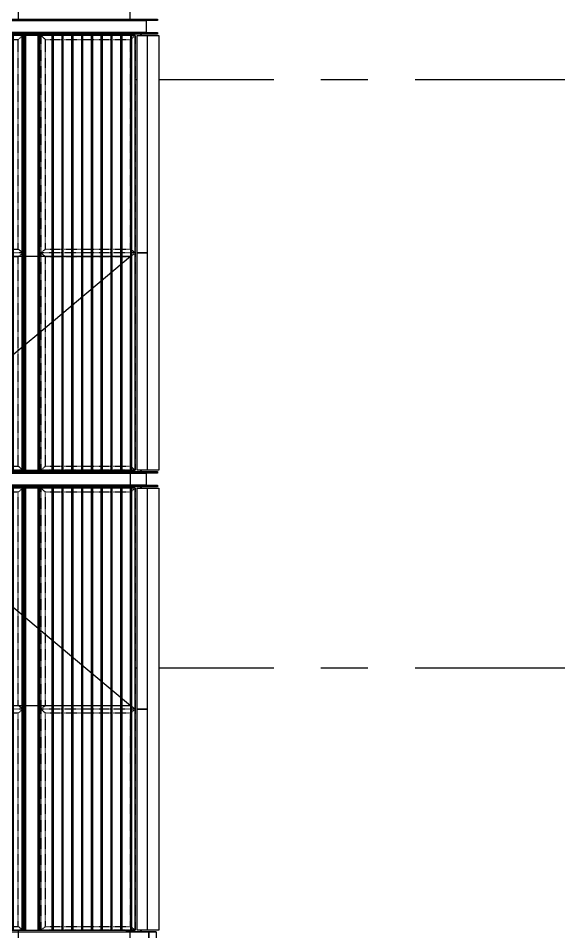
# Model space of a CAD drawing. Header units: millimetres. Extents: x 2519235 to 7246330, y 25937 to 201821.
# Drawn here: x 3260094 to 3263679, y 105290 to 111345 of the extents above; entities that cross this region are included whole.
import ezdxf
from ezdxf.xclip import XClip

# ---------------------------------------------------------------- set-up
doc = ezdxf.new("R2010")
doc.units = ezdxf.units.MM
doc.header["$XCLIPFRAME"] = 0
doc.set_wipeout_variables(frame=1)
for name, pattern in [('DPA_Hidden 100', [6, 4, -2]), ('TA_GL_005.00000', [13.75, 5, -1.25, 1.25, -1.25, 5]), ('TA_HL_001.00000', [6.5, 3.55, -2.95])]:
    doc.linetypes.add(name, pattern=pattern)
for name, color, linetype in [('000 - 0_HIDE_OBJ_FRAMING_DEF_SUB_1', 7, 'Continuous'), ('000 - 0_SYM_DWG_GRIDLINE_MAIN_COLOR_251', 7, 'Continuous'), ('000 - 0_SYM_DWG_HIDDENlINE_SUB_COLOR_1', 7, 'Continuous'), ('010 - ASPG_EXTR_MAIN_COLOR_2', 7, 'Continuous'), ('010 - ASPG_EXTR_WIPEOUT_', 7, 'Continuous'), ('010 - ASPG_FRAMING_MAIN_COLOR_1', 7, 'Continuous'), ('010 - ASPG_FRAMING_MAIN_COLOR_2', 7, 'Continuous'), ('010 - ASPG_FRAMING_SUB_COLOR_2', 7, 'Continuous'), ('010 - ASPG_FRAMING_SUB_COLOR_3', 7, 'Continuous'), ('010 - ASPG_FRAMING_WIPEOUT_', 7, 'Continuous'), ('_งานโครงสร้าง', 7, 'Continuous')]:
    doc.layers.add(name, color=color, linetype=linetype)
doc.styles.add('TA', font='', dxfattribs={"height": 4.5})
doc.styles.get('TA').set_extended_font_data('Cordia New')

# ---------------------------------------------------------------- blocks, each defined once
blk = doc.blocks.new('W-1-PP17-ENT1_REV02_20260415-163809_PP17_ENT1_SE_ELE3')
at = {"layer": '_งานโครงสร้าง', "color": 7, "extrusion": (-1.22465e-16, 1, 0)}
for p, q in [((17309.8, 116340), (17309.8, 100790)), ((18049.8, 116340), (18049.8, 100790))]:
    blk.add_line(p, q, dxfattribs=at)
blk = doc.blocks.new('DPA_Curved type A - Curved Type A-31239851-ENTRANCE 1 - ELEVATION 4')
at = {"layer": '000 - 0_HIDE_OBJ_FRAMING_DEF_SUB_1', "color": 7}
for p, q in [((-2982767.7, 105290), (-2982917.7, 105290)), ((-2982917.7, 105290), (-2982767.7, 105290)), ((-2982767.7, 105290), (-2982727.7, 105290)), ((-2982727.7, 105290), (-2982767.7, 105290)), ((-2982767.7, 103490), (-2982767.7, 105290)), ((-2982767.7, 105290), (-2982767.7, 103490)), ((-2982767.7, 105290), (-2982767.7, 103490)), ((-2982767.7, 105290), (-2982767.7, 103490)), ((-2982727.7, 105290), (-2982717.7, 105290)), ((-2982717.7, 105290), (-2982727.7, 105290)), ((-2982717.7, 105290), (-2982717.7, 105290)), ((-2982717.7, 105290), (-2982717.7, 103490)), ((-2982717.7, 105290), (-2982717.7, 103490))]:
    blk.add_line(p, q, dxfattribs=at)
blk = doc.blocks.new('A$C9a10139f')
at = {"layer": '000 - 0_HIDE_OBJ_FRAMING_DEF_SUB_1', "color": 7, "lineweight": 9}
blk.add_line((-6575, 1790), (-6575, 2840), dxfattribs=at)
blk.add_line((-6575, 1790), (-6575, 2840), dxfattribs=at)
at = {"layer": '000 - 0_HIDE_OBJ_FRAMING_DEF_SUB_1', "color": 7}
blk.add_line((-6575, 2840), (-6575, 1790), dxfattribs=at)
blk.add_line((-6575, 2840), (-6575, 1790), dxfattribs=at)
blk.add_line((-6575, 2840), (-6575, 1790), dxfattribs=at)
at = {"layer": '000 - 0_HIDE_OBJ_FRAMING_DEF_SUB_1', "color": 7, "linetype": 'DPA_Hidden 100'}
blk.add_line((-11750, 1790), (-6525, 1790), dxfattribs=at)
at = {"layer": '000 - 0_HIDE_OBJ_FRAMING_DEF_SUB_1', "color": 7}
blk.add_blockref('DPA_Curved type A - Curved Type A-31239851-ENTRANCE 1 - ELEVATION 4', (2976342.7, -103500), dxfattribs=at)
blk = doc.blocks.new('*U996')
at = {"layer": '000 - 0_SYM_DWG_GRIDLINE_MAIN_COLOR_251', "color": 7, "linetype": 'ByBlock', "ltscale": 5}
blk.add_line((20, 0), (-878, 0), dxfattribs=at)
at = {"color": 7, "style": 'TA', "flags": 1}
blk.add_attdef('LOCATION', (6, -6), '', height=4.5, rotation=270, dxfattribs=at)
blk = doc.blocks.new('W-1-PP17-ENT1_REV02_20260415-163734_PP17_ENT1_ELE3_DIMS')
at = {"layer": '000 - 0_SYM_DWG_GRIDLINE_MAIN_COLOR_251', "color": 7, "linetype": 'TA_GL_005.00000', "xscale": 50, "yscale": 50, "zscale": 50, "rotation": 180}
for p in [(-18300, 110940), (-18300, 107040)]:
    blk.add_blockref('*U996', p, dxfattribs=at)
blk = doc.blocks.new('*U1322')
at = {"color": 7}
blk.add_wipeout([(50, 0), (1450, 0), (1450, 2930), (50, 2930)], dxfattribs=at).dxf.layer = '010 - ASPG_EXTR_WIPEOUT_'
at = {"layer": '010 - ASPG_EXTR_MAIN_COLOR_2', "color": 7}
for points in [[(133.2, 0), (143.4, 0), (143.4, 2930), (133.2, 2930)], [(198.2, 0), (208.4, 0), (208.4, 2930), (198.2, 2930)], [(263.2, 0), (273.4, 0), (273.4, 2930), (263.2, 2930)], [(328.2, 0), (338.4, 0), (338.4, 2930), (328.2, 2930)], [(393.2, 0), (403.4, 0), (403.4, 2930), (393.2, 2930)], [(458.2, 0), (468.4, 0), (468.4, 2930), (458.2, 2930)], [(523.2, 0), (533.4, 0), (533.4, 2930), (523.2, 2930)], [(588.2, 0), (598.4, 0), (598.4, 2930), (588.2, 2930)], [(653.2, 0), (663.4, 0), (663.4, 2930), (653.2, 2930)], [(718.2, 0), (728.4, 0), (728.4, 2930), (718.2, 2930)], [(783.2, 0), (793.4, 0), (793.4, 2930), (783.2, 2930)], [(848.2, 0), (858.4, 0), (858.4, 2930), (848.2, 2930)], [(913.2, 0), (923.4, 0), (923.4, 2930), (913.2, 2930)], [(978.2, 0), (988.4, 0), (988.4, 2930), (978.2, 2930)], [(1043.2, 0), (1053.4, 0), (1053.4, 2930), (1043.2, 2930)], [(1108.2, 0), (1118.4, 0), (1118.4, 2930), (1108.2, 2930)], [(1173.2, 0), (1183.4, 0), (1183.4, 2930), (1173.2, 2930)], [(1238.2, 0), (1248.4, 0), (1248.4, 2930), (1238.2, 2930)], [(1303.2, 0), (1313.4, 0), (1313.4, 2930), (1303.2, 2930)], [(1368.2, 0), (1378.4, 0), (1378.4, 2930), (1368.2, 2930)]]:
    blk.add_lwpolyline(points, close=True, dxfattribs=at)
at = {"layer": '010 - ASPG_FRAMING_SUB_COLOR_2', "color": 7}
blk.add_lwpolyline([(50, 0), (1450, 0), (1450, 2930), (50, 2930)], close=True, dxfattribs=at)
at = {"color": 7}
for points in [[(-50, 0), (50, 0), (50, 2930), (-50, 2930)], [(1450, 0), (1550, 0), (1550, 2930), (1450, 2930)]]:
    blk.add_wipeout(points, dxfattribs=at).dxf.layer = '010 - ASPG_EXTR_WIPEOUT_'
at = {"layer": '010 - ASPG_EXTR_MAIN_COLOR_2', "color": 7}
blk.add_lwpolyline([(1433.2, 0), (1443.4, 0), (1443.4, 2930), (1433.2, 2930)], close=True, dxfattribs=at)
at = {"layer": '010 - ASPG_FRAMING_MAIN_COLOR_1', "color": 7}
for points in [[(-50, 0), (-40, 0), (-40, 2930), (-50, 2930)], [(40, 0), (50, 0), (50, 2930), (40, 2930)], [(1450, 0), (1460, 0), (1460, 2930), (1450, 2930)], [(1540, 0), (1550, 0), (1550, 2930), (1540, 2930)]]:
    blk.add_lwpolyline(points, close=True, dxfattribs=at)
at = {"layer": '010 - ASPG_FRAMING_SUB_COLOR_2', "color": 7}
for points in [[(-50, 0), (50, 0), (50, 2930), (-50, 2930)], [(1450, 0), (1550, 0), (1550, 2930), (1450, 2930)]]:
    blk.add_lwpolyline(points, close=True, dxfattribs=at)
blk = doc.blocks.new('*U1323')
at = {"layer": '010 - ASPG_EXTR_MAIN_COLOR_2', "color": 7}
blk.add_lwpolyline([(718.2, 0), (728.4, 0), (728.4, 2930), (718.2, 2930)], close=True, dxfattribs=at)
at = {"color": 7}
blk.add_wipeout([(50, 0), (685, 0), (685, 2930), (50, 2930)], dxfattribs=at).dxf.layer = '010 - ASPG_EXTR_WIPEOUT_'
at = {"layer": '010 - ASPG_EXTR_MAIN_COLOR_2', "color": 7}
for points in [[(133.2, 0), (143.4, 0), (143.4, 2930), (133.2, 2930)], [(198.2, 0), (208.4, 0), (208.4, 2930), (198.2, 2930)], [(263.2, 0), (273.4, 0), (273.4, 2930), (263.2, 2930)], [(328.2, 0), (338.4, 0), (338.4, 2930), (328.2, 2930)], [(393.2, 0), (403.4, 0), (403.4, 2930), (393.2, 2930)], [(458.2, 0), (468.4, 0), (468.4, 2930), (458.2, 2930)], [(523.2, 0), (533.4, 0), (533.4, 2930), (523.2, 2930)], [(588.2, 0), (598.4, 0), (598.4, 2930), (588.2, 2930)], [(653.2, 0), (663.4, 0), (663.4, 2930), (653.2, 2930)]]:
    blk.add_lwpolyline(points, close=True, dxfattribs=at)
at = {"layer": '010 - ASPG_FRAMING_SUB_COLOR_2', "color": 7}
blk.add_lwpolyline([(50, 0), (685, 0), (685, 2930), (50, 2930)], close=True, dxfattribs=at)
at = {"color": 7}
blk.add_wipeout([(-50, 0), (50, 0), (50, 2930), (-50, 2930)], dxfattribs=at).dxf.layer = '010 - ASPG_EXTR_WIPEOUT_'
at = {"layer": '010 - ASPG_FRAMING_MAIN_COLOR_1', "color": 7}
for points in [[(-50, 0), (-40, 0), (-40, 2930), (-50, 2930)], [(40, 0), (50, 0), (50, 2930), (40, 2930)]]:
    blk.add_lwpolyline(points, close=True, dxfattribs=at)
at = {"layer": '010 - ASPG_FRAMING_SUB_COLOR_2', "color": 7}
blk.add_lwpolyline([(-50, 0), (50, 0), (50, 2930), (-50, 2930)], close=True, dxfattribs=at)
blk = doc.blocks.new('*U1310')
at = {"color": 7}
blk.add_wipeout([(0, -40), (5259, -40), (5259, 40), (0, 40)], dxfattribs=at).dxf.layer = '010 - ASPG_FRAMING_WIPEOUT_'
at = {"layer": '010 - ASPG_FRAMING_MAIN_COLOR_2', "color": 7}
blk.add_lwpolyline([(0, -40), (5259, -40), (5259, 40), (0, 40)], close=True, dxfattribs=at)
at = {"color": 7}
for points in [[(0, 40), (5334, 40), (5334, 50), (0, 50)], [(0, -50), (5334, -50), (5334, -40), (0, -40)]]:
    blk.add_wipeout(points, dxfattribs=at).dxf.layer = '010 - ASPG_FRAMING_WIPEOUT_'
at = {"layer": '010 - ASPG_FRAMING_MAIN_COLOR_1', "color": 7}
for points in [[(0, 40), (5334, 40), (5334, 50), (0, 50)], [(0, -50), (5334, -50), (5334, -40), (0, -40)]]:
    blk.add_lwpolyline(points, close=True, dxfattribs=at)
blk = doc.blocks.new('*U1311')
at = {"color": 7}
blk.add_wipeout([(0, -40), (5259, -40), (5259, 40), (0, 40)], dxfattribs=at).dxf.layer = '010 - ASPG_FRAMING_WIPEOUT_'
at = {"layer": '010 - ASPG_FRAMING_MAIN_COLOR_2', "color": 7}
blk.add_lwpolyline([(0, -40), (5259, -40), (5259, 40), (0, 40)], close=True, dxfattribs=at)
at = {"color": 7}
for points in [[(0, 40), (5334, 40), (5334, 50), (0, 50)], [(0, -50), (5334, -50), (5334, -40), (0, -40)]]:
    blk.add_wipeout(points, dxfattribs=at).dxf.layer = '010 - ASPG_FRAMING_WIPEOUT_'
at = {"layer": '010 - ASPG_FRAMING_MAIN_COLOR_1', "color": 7}
for points in [[(0, 40), (5334, 40), (5334, 50), (0, 50)], [(0, -50), (5334, -50), (5334, -40), (0, -40)]]:
    blk.add_lwpolyline(points, close=True, dxfattribs=at)
blk = doc.blocks.new('*U1298')
at = {"color": 7}
blk.add_wipeout([(50, 0), (1450, 0), (1450, 2880), (50, 2880)], dxfattribs=at).dxf.layer = '010 - ASPG_EXTR_WIPEOUT_'
at = {"layer": '010 - ASPG_EXTR_MAIN_COLOR_2', "color": 7}
for points in [[(133.2, 0), (143.4, 0), (143.4, 2880), (133.2, 2880)], [(198.2, 0), (208.4, 0), (208.4, 2880), (198.2, 2880)], [(263.2, 0), (273.4, 0), (273.4, 2880), (263.2, 2880)], [(328.2, 0), (338.4, 0), (338.4, 2880), (328.2, 2880)], [(393.2, 0), (403.4, 0), (403.4, 2880), (393.2, 2880)], [(458.2, 0), (468.4, 0), (468.4, 2880), (458.2, 2880)], [(523.2, 0), (533.4, 0), (533.4, 2880), (523.2, 2880)], [(588.2, 0), (598.4, 0), (598.4, 2880), (588.2, 2880)], [(653.2, 0), (663.4, 0), (663.4, 2880), (653.2, 2880)], [(718.2, 0), (728.4, 0), (728.4, 2880), (718.2, 2880)], [(783.2, 0), (793.4, 0), (793.4, 2880), (783.2, 2880)], [(848.2, 0), (858.4, 0), (858.4, 2880), (848.2, 2880)], [(913.2, 0), (923.4, 0), (923.4, 2880), (913.2, 2880)], [(978.2, 0), (988.4, 0), (988.4, 2880), (978.2, 2880)], [(1043.2, 0), (1053.4, 0), (1053.4, 2880), (1043.2, 2880)], [(1108.2, 0), (1118.4, 0), (1118.4, 2880), (1108.2, 2880)], [(1173.2, 0), (1183.4, 0), (1183.4, 2880), (1173.2, 2880)], [(1238.2, 0), (1248.4, 0), (1248.4, 2880), (1238.2, 2880)], [(1303.2, 0), (1313.4, 0), (1313.4, 2880), (1303.2, 2880)], [(1368.2, 0), (1378.4, 0), (1378.4, 2880), (1368.2, 2880)]]:
    blk.add_lwpolyline(points, close=True, dxfattribs=at)
at = {"layer": '010 - ASPG_FRAMING_SUB_COLOR_2', "color": 7}
blk.add_lwpolyline([(50, 0), (1450, 0), (1450, 2880), (50, 2880)], close=True, dxfattribs=at)
at = {"color": 7}
for points in [[(-50, 0), (50, 0), (50, 2880), (-50, 2880)], [(1450, 0), (1550, 0), (1550, 2880), (1450, 2880)]]:
    blk.add_wipeout(points, dxfattribs=at).dxf.layer = '010 - ASPG_EXTR_WIPEOUT_'
at = {"layer": '010 - ASPG_EXTR_MAIN_COLOR_2', "color": 7}
blk.add_lwpolyline([(1433.2, 0), (1443.4, 0), (1443.4, 2880), (1433.2, 2880)], close=True, dxfattribs=at)
at = {"layer": '010 - ASPG_FRAMING_MAIN_COLOR_1', "color": 7}
for points in [[(-50, 0), (-40, 0), (-40, 2880), (-50, 2880)], [(40, 0), (50, 0), (50, 2880), (40, 2880)], [(1450, 0), (1460, 0), (1460, 2880), (1450, 2880)], [(1540, 0), (1550, 0), (1550, 2880), (1540, 2880)]]:
    blk.add_lwpolyline(points, close=True, dxfattribs=at)
at = {"layer": '010 - ASPG_FRAMING_SUB_COLOR_2', "color": 7}
for points in [[(-50, 0), (50, 0), (50, 2880), (-50, 2880)], [(1450, 0), (1550, 0), (1550, 2880), (1450, 2880)]]:
    blk.add_lwpolyline(points, close=True, dxfattribs=at)
blk = doc.blocks.new('*U1299')
at = {"layer": '010 - ASPG_EXTR_MAIN_COLOR_2', "color": 7}
blk.add_lwpolyline([(718.2, 0), (728.4, 0), (728.4, 2880), (718.2, 2880)], close=True, dxfattribs=at)
at = {"color": 7}
blk.add_wipeout([(50, 0), (685, 0), (685, 2880), (50, 2880)], dxfattribs=at).dxf.layer = '010 - ASPG_EXTR_WIPEOUT_'
at = {"layer": '010 - ASPG_EXTR_MAIN_COLOR_2', "color": 7}
for points in [[(133.2, 0), (143.4, 0), (143.4, 2880), (133.2, 2880)], [(198.2, 0), (208.4, 0), (208.4, 2880), (198.2, 2880)], [(263.2, 0), (273.4, 0), (273.4, 2880), (263.2, 2880)], [(328.2, 0), (338.4, 0), (338.4, 2880), (328.2, 2880)], [(393.2, 0), (403.4, 0), (403.4, 2880), (393.2, 2880)], [(458.2, 0), (468.4, 0), (468.4, 2880), (458.2, 2880)], [(523.2, 0), (533.4, 0), (533.4, 2880), (523.2, 2880)], [(588.2, 0), (598.4, 0), (598.4, 2880), (588.2, 2880)], [(653.2, 0), (663.4, 0), (663.4, 2880), (653.2, 2880)]]:
    blk.add_lwpolyline(points, close=True, dxfattribs=at)
at = {"layer": '010 - ASPG_FRAMING_SUB_COLOR_2', "color": 7}
blk.add_lwpolyline([(50, 0), (685, 0), (685, 2880), (50, 2880)], close=True, dxfattribs=at)
at = {"color": 7}
blk.add_wipeout([(-50, 0), (50, 0), (50, 2880), (-50, 2880)], dxfattribs=at).dxf.layer = '010 - ASPG_EXTR_WIPEOUT_'
at = {"layer": '010 - ASPG_FRAMING_MAIN_COLOR_1', "color": 7}
for points in [[(-50, 0), (-40, 0), (-40, 2880), (-50, 2880)], [(40, 0), (50, 0), (50, 2880), (40, 2880)]]:
    blk.add_lwpolyline(points, close=True, dxfattribs=at)
at = {"layer": '010 - ASPG_FRAMING_SUB_COLOR_2', "color": 7}
blk.add_lwpolyline([(-50, 0), (50, 0), (50, 2880), (-50, 2880)], close=True, dxfattribs=at)
blk = doc.blocks.new('*U1394')
at = {"color": 7}
blk.add_wipeout([(0, 0), (1440, 0), (1440, 67.3), (0, 67.3)], dxfattribs=at).dxf.layer = '010 - ASPG_FRAMING_WIPEOUT_'
blk.add_wipeout([(2880, 67.8), (2880, 144.8), (0, 144.8), (0, 67.8)], dxfattribs=at).dxf.layer = '010 - ASPG_EXTR_WIPEOUT_'
at = {"layer": '010 - ASPG_EXTR_MAIN_COLOR_2', "color": 7}
blk.add_lwpolyline([(2880, 69.8), (2880, 144.8), (0, 144.8), (0, 69.8)], close=True, dxfattribs=at)
at = {"layer": '010 - ASPG_FRAMING_SUB_COLOR_2', "color": 7}
blk.add_lwpolyline([(0, 0), (1440, 0), (1440, 67.3), (0, 67.3)], close=True, dxfattribs=at)
blk = doc.blocks.new('*U1397')
at = {"color": 7}
blk.add_wipeout([(0, 0), (1440, 0), (1440, 67.3), (0, 67.3)], dxfattribs=at).dxf.layer = '010 - ASPG_FRAMING_WIPEOUT_'
at = {"layer": '010 - ASPG_FRAMING_SUB_COLOR_2', "color": 7}
blk.add_lwpolyline([(0, 0), (1440, 0), (1440, 67.3), (0, 67.3)], close=True, dxfattribs=at)
blk = doc.blocks.new('*U1399')
at = {"color": 7}
blk.add_wipeout([(0, 0), (1465, 0), (1465, 67.3), (0, 67.3)], dxfattribs=at).dxf.layer = '010 - ASPG_FRAMING_WIPEOUT_'
blk.add_wipeout([(2930, 67.8), (2930, 144.8), (0, 144.8), (0, 67.8)], dxfattribs=at).dxf.layer = '010 - ASPG_EXTR_WIPEOUT_'
at = {"layer": '010 - ASPG_EXTR_MAIN_COLOR_2', "color": 7}
blk.add_lwpolyline([(2930, 69.8), (2930, 144.8), (0, 144.8), (0, 69.8)], close=True, dxfattribs=at)
at = {"layer": '010 - ASPG_FRAMING_SUB_COLOR_2', "color": 7}
blk.add_lwpolyline([(0, 0), (1465, 0), (1465, 67.3), (0, 67.3)], close=True, dxfattribs=at)
blk = doc.blocks.new('*U1400')
at = {"color": 7}
blk.add_wipeout([(0, 0), (1465, 0), (1465, 67.3), (0, 67.3)], dxfattribs=at).dxf.layer = '010 - ASPG_FRAMING_WIPEOUT_'
at = {"layer": '010 - ASPG_FRAMING_SUB_COLOR_2', "color": 7}
blk.add_lwpolyline([(0, 0), (1465, 0), (1465, 67.3), (0, 67.3)], close=True, dxfattribs=at)
blk = doc.blocks.new('*U2435')
at = {"layer": '010 - ASPG_FRAMING_SUB_COLOR_3', "color": 7, "linetype": 'ByBlock'}
for points in [[(0, 0), (0, 1380), (25, 1350), (25, 30), (0, 0)], [(1465, 1380), (0, 1380), (25, 1350), (1440, 1350)], [(1465, 0), (1465, 1380), (1440, 1350), (1440, 30), (1465, 0)], [(25, 30), (1440, 30), (1465, 0), (0, 0), (25, 30)]]:
    blk.add_lwpolyline(points, close=True, dxfattribs=at)
blk = doc.blocks.new('*U2434')
at = {"layer": '010 - ASPG_FRAMING_SUB_COLOR_3', "color": 7, "linetype": 'ByBlock'}
for points in [[(0, 0), (0, 625), (25, 595), (25, 30), (0, 0)], [(1465, 625), (0, 625), (25, 595), (1440, 595)], [(1465, 0), (1465, 625), (1440, 595), (1440, 30), (1465, 0)], [(25, 30), (1440, 30), (1465, 0), (0, 0), (25, 30)]]:
    blk.add_lwpolyline(points, close=True, dxfattribs=at)
blk = doc.blocks.new('*U2433')
at = {"layer": '010 - ASPG_FRAMING_SUB_COLOR_3', "color": 7, "linetype": 'ByBlock'}
for points in [[(0, 0), (0, 625), (25, 595), (25, 30), (0, 0)], [(1440, 625), (0, 625), (25, 595), (1415, 595)], [(1440, 0), (1440, 625), (1415, 595), (1415, 30), (1440, 0)], [(25, 30), (1415, 30), (1440, 0), (0, 0), (25, 30)]]:
    blk.add_lwpolyline(points, close=True, dxfattribs=at)
blk = doc.blocks.new('*U2427')
at = {"layer": '010 - ASPG_FRAMING_SUB_COLOR_3', "color": 7, "linetype": 'ByBlock'}
for points in [[(0, 0), (0, 1380), (25, 1350), (25, 30), (0, 0)], [(1440, 1380), (0, 1380), (25, 1350), (1415, 1350)], [(1440, 0), (1440, 1380), (1415, 1350), (1415, 30), (1440, 0)], [(25, 30), (1415, 30), (1440, 0), (0, 0), (25, 30)]]:
    blk.add_lwpolyline(points, close=True, dxfattribs=at)
blk = doc.blocks.new('*U1391')
at = {"layer": '000 - 0_SYM_DWG_HIDDENlINE_SUB_COLOR_1', "color": 7, "linetype": 'ByBlock'}
for p, q in [((3565, 2975), (0, 2975)), ((0, 2975), (0, 0)), ((3565, 2975), (0, 0)), ((0, 2975), (3565, 0)), ((3565, 0), (3565, 2975)), ((0, 0), (3565, 0))]:
    blk.add_line(p, q, dxfattribs=at)
blk = doc.blocks.new('W-1-PP17-ENT1_REV02_20260417-030348_PP17_ENT_ASPG_ELE3')
at = {"color": 7, "xscale": -1, "rotation": 180}
blk.add_blockref('*U1310', (12900, 111290), dxfattribs=at)
at = {"color": 7}
blk.add_blockref('*U1322', (15900, 105300), dxfattribs=at)
blk.add_blockref('*U1323', (17400, 105300), dxfattribs=at)
at = {"color": 7, "xscale": -1, "rotation": 180}
blk.add_blockref('*U1311', (12900, 108290), dxfattribs=at)
at = {"color": 7, "linetype": 'TA_HL_001.00000', "rotation": 90}
for name, p in [('*U2435', (17340, 105300)), ('*U2434', (18085, 105300))]:
    blk.add_blockref(name, p, dxfattribs=at)
at = {"color": 7}
blk.add_blockref('*U1298', (15900, 108350), dxfattribs=at)
at = {"color": 7, "linetype": 'TA_HL_001.00000', "rotation": 90}
for name, p in [('*U2435', (17340, 106765)), ('*U2434', (18085, 106765))]:
    blk.add_blockref(name, p, dxfattribs=at)
at = {"color": 7}
blk.add_blockref('*U1299', (17400, 108350), dxfattribs=at)
at = {"color": 7, "xscale": -1, "rotation": 270}
blk.add_blockref('*U1399', (18098, 105300), dxfattribs=at)
at = {"color": 7, "linetype": 'TA_HL_001.00000', "rotation": 90}
for name, p in [('*U2427', (17340, 109790)), ('*U2433', (18085, 109790)), ('*U2427', (17340, 108350)), ('*U2433', (18085, 108350))]:
    blk.add_blockref(name, p, dxfattribs=at)
at = {"color": 7}
blk.add_blockref('*U1391', (14490, 106790), dxfattribs=at)
at = {"color": 7, "xscale": -1, "rotation": 270}
blk.add_blockref('*U1400', (18098, 106765), dxfattribs=at)
blk.add_blockref('*U1394', (18098, 108350), dxfattribs=at)
blk.add_blockref('*U1397', (18098, 109790), dxfattribs=at)

msp = doc.modelspace()

# ---------------------------------------------------------------- block references
at = {"color": 7}
ref = msp.add_blockref('A$C9a10139f', (3267384.512, 103500), dxfattribs=at)
XClip(ref).set_block_clipping_path([(-25578.266780246, -6873.3504424678), (-1221.0579811619, 14432.3271690989)])

# ---------------------------------------------------------------- next in the draw order: block references
ref = msp.add_blockref('W-1-PP17-ENT1_REV02_20260415-163809_PP17_ENT1_SE_ELE3', (3242784.512, 0), dxfattribs=at)
XClip(ref).set_block_clipping_path([(-978.2667802493, 95732.3277789756), (41754.3453374598, 117932.3271690989)])

# ---------------------------------------------------------------- next in the draw order: block references
ref = msp.add_blockref('W-1-PP17-ENT1_REV02_20260415-163734_PP17_ENT1_ELE3_DIMS', (3242784.512, 0), dxfattribs=at)
XClip(ref).set_block_clipping_path([(-1933.1517627602, 96626.6495575323), (31604.352222994, 118738.2406029412)])

# ---------------------------------------------------------------- next in the draw order: block references
ref = msp.add_blockref('W-1-PP17-ENT1_REV02_20260417-030348_PP17_ENT_ASPG_ELE3', (3242784.512, 0), dxfattribs=at)
XClip(ref).set_block_clipping_path([(-1933.1517627602, 96626.6495575323), (31604.352222994, 118738.2406029412)])

doc.saveas('drawing.dxf')
